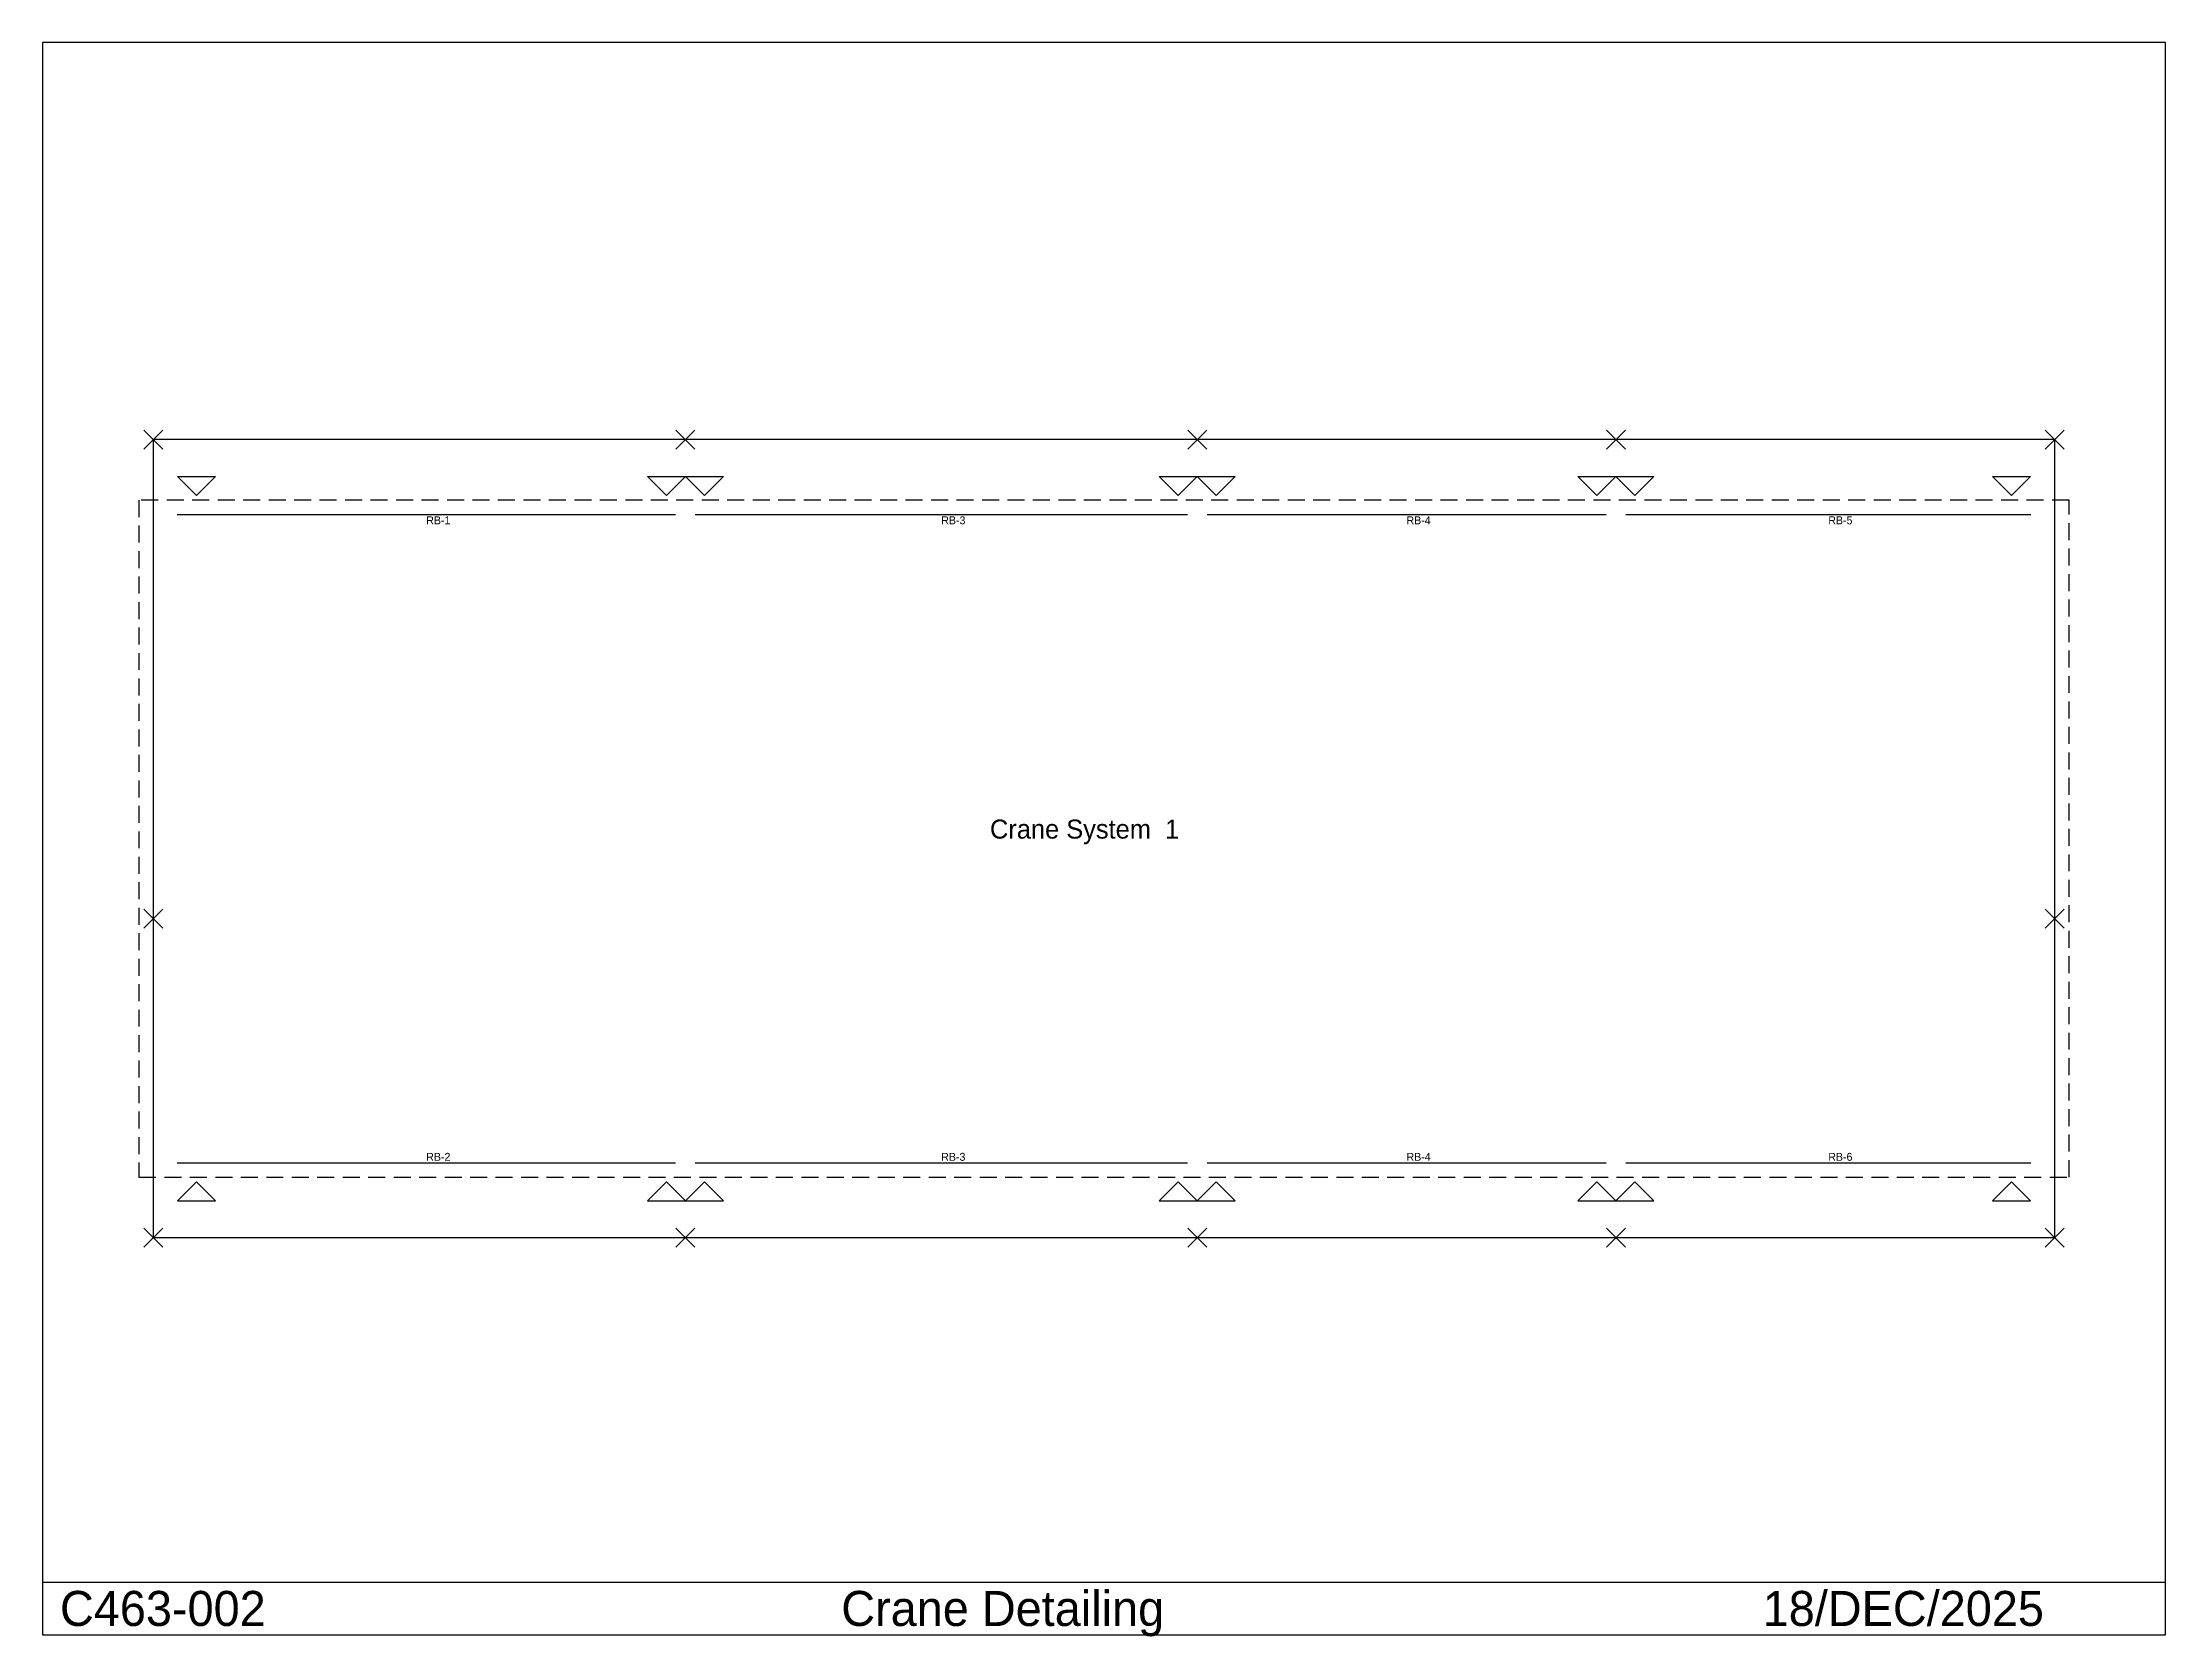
# Model space of a CAD drawing. Extents: x -1776 to 32276, y -6399 to 19170.
import ezdxf

# ---------------------------------------------------------------- set-up
doc = ezdxf.new("R2010")
doc.units = 0
doc.linetypes.add('CONTIN', pattern=[0])
doc.linetypes.add('DASHED', pattern=[408.63, 272.42, -136.21])
doc.layers.get('0').update_dxf_attribs({"linetype": 'CONTIN'})
for name, color, linetype in [('1', 7, 'CONTIN'), ('15', 5, 'CONTIN'), ('16', 7, 'CONTIN'), ('21', 7, 'CONTIN'), ('3', 7, 'CONTIN'), ('7', 5, 'CONTIN'), ('8', 5, 'DASHED')]:
    doc.layers.add(name, color=color, linetype=linetype)

msp = doc.modelspace()

# ---------------------------------------------------------------- linework, layer by layer
for p, q in [((32276.461, 19169.846), (-1776.461, 19169.846)), ((-1776.461, 19169.846), (-1776.461, -6369.846)), ((32276.461, -6369.846), (32276.461, 19169.846)), ((-1776.461, -5527.036), (32276.461, -5527.036)), ((-1776.461, -6369.846), (32276.461, -6369.846))]:
    msp.add_line(p, q)
at = {"layer": '1'}
for p, q in [((382.4, 11600), (8377.601, 11600)), ((8692.399, 11600), (16587.598, 11600)), ((16902.398, 11600), (23302.6, 11600)), ((23617.4, 11600), (30117.604, 11600)), ((382.4, 1200), (8377.601, 1200)), ((8692.399, 1200), (16587.598, 1200)), ((16902.398, 1200), (23302.6, 1200)), ((23617.4, 1200), (30117.604, 1200))]:
    msp.add_line(p, q, dxfattribs=at)
at = {"layer": '15'}
for p, q in [((152.4, 12952.4), (-152.4, 12647.6)), ((152.4, 12647.6), (-152.4, 12952.4)), ((8687.401, 12647.6), (8382.602, 12952.4)), ((8382.602, 12647.6), (8687.401, 12952.4)), ((16897.4, 12647.6), (16592.602, 12952.4)), ((16592.602, 12647.6), (16897.4, 12952.4)), ((23612.402, 12647.6), (23307.602, 12952.4)), ((23307.602, 12647.6), (23612.402, 12952.4)), ((30652.402, 12647.6), (30347.602, 12952.4)), ((30347.602, 12647.6), (30652.402, 12952.4)), ((152.4, 5267.4), (-152.4, 4962.6)), ((152.4, 4962.6), (-152.4, 5267.4)), ((30347.602, 4962.6), (30652.402, 5267.4)), ((30347.602, 5267.4), (30652.402, 4962.6)), ((-152.4, 152.4), (152.4, -152.4)), ((152.4, 152.4), (-152.4, -152.4)), ((8382.6, 152.4), (8687.399, -152.4)), ((8687.399, 152.4), (8382.6, -152.4)), ((16592.6, 152.4), (16897.398, -152.4)), ((16897.398, 152.4), (16592.6, -152.4)), ((23307.6, 152.4), (23612.4, -152.4)), ((23612.4, 152.4), (23307.6, -152.4)), ((30347.602, -152.4), (30652.402, 152.4)), ((30347.602, 152.4), (30652.402, -152.4))]:
    msp.add_line(p, q, dxfattribs=at)
at = {"layer": '3'}
for p, q in [((694.8, 11904.801), (390, 12209.601)), ((390, 12209.601), (999.6, 12209.601)), ((999.6, 12209.601), (694.8, 11904.801)), ((8230.2, 11904.801), (7925.4, 12209.601)), ((7925.4, 12209.601), (8535, 12209.601)), ((8535, 12209.601), (8230.2, 11904.801)), ((8839.8, 11904.801), (8535, 12209.601)), ((8535, 12209.601), (9144.6, 12209.601)), ((9144.6, 12209.601), (8839.8, 11904.801)), ((16440.199, 11904.801), (16135.399, 12209.601)), ((16135.399, 12209.601), (16745, 12209.601)), ((16745, 12209.601), (16440.199, 11904.801)), ((17049.799, 11904.801), (16745, 12209.601)), ((16745, 12209.601), (17354.6, 12209.601)), ((17354.6, 12209.601), (17049.799, 11904.801)), ((23155.201, 11904.801), (22850.4, 12209.601)), ((22850.4, 12209.601), (23460, 12209.601)), ((23460, 12209.601), (23155.201, 11904.801)), ((23764.801, 11904.801), (23460, 12209.601)), ((23460, 12209.601), (24069.6, 12209.601)), ((24069.6, 12209.601), (23764.801, 11904.801)), ((29805.201, 11904.801), (29500.4, 12209.601)), ((29500.4, 12209.601), (30110, 12209.601)), ((30110, 12209.601), (29805.201, 11904.801)), ((694.8, 895.2), (390, 590.4)), ((999.6, 590.4), (694.8, 895.2)), ((8230.2, 895.2), (7925.4, 590.4)), ((8535, 590.4), (8230.2, 895.2)), ((8839.8, 895.2), (8535, 590.4)), ((9144.6, 590.4), (8839.8, 895.2)), ((16440.199, 895.2), (16135.399, 590.4)), ((16745, 590.4), (16440.199, 895.2)), ((17049.799, 895.2), (16745, 590.4)), ((17354.6, 590.4), (17049.799, 895.2)), ((23155.201, 895.2), (22850.4, 590.4)), ((23460, 590.4), (23155.201, 895.2)), ((23764.801, 895.2), (23460, 590.4)), ((24069.6, 590.4), (23764.801, 895.2)), ((29805.201, 895.2), (29500.4, 590.4)), ((30110, 590.4), (29805.201, 895.2)), ((390, 590.4), (999.6, 590.4)), ((7925.4, 590.4), (8535, 590.4)), ((8535, 590.4), (9144.6, 590.4)), ((16135.399, 590.4), (16745, 590.4)), ((16745, 590.4), (17354.6, 590.4)), ((22850.4, 590.4), (23460, 590.4)), ((23460, 590.4), (24069.6, 590.4)), ((29500.4, 590.4), (30110, 590.4))]:
    msp.add_line(p, q, dxfattribs=at)
at = {"layer": '7'}
for p, q in [((30500.002, 12800), (0, 12800)), ((0, 12800), (0, 0)), ((30500.002, 0), (30500.002, 12800)), ((0, 0), (30500.002, 0))]:
    msp.add_line(p, q, dxfattribs=at)
at = {"layer": '8'}
for p, q in [((-228.6, 11828.601), (-228.6, 971.4)), ((30728.602, 11828.601), (-228.6, 11828.601)), ((30728.602, 971.4), (30728.602, 11828.601)), ((-228.6, 971.4), (30728.602, 971.4))]:
    msp.add_line(p, q, dxfattribs=at)

# ---------------------------------------------------------------- texts
for s, p in [('C463-002', (-1495.524, -6229.378)), ('Crane Detailing', (11035.949, -6229.378)), ('18/DEC/2025', (25814.918, -6229.378))]:
    msp.add_text(s, height=561.873).set_placement(p)
at = {"layer": '16'}
for s, p in [('RB-1', (4380, 11441.25)), ('RB-3', (12639.999, 11441.25)), ('RB-4', (20102.5, 11441.25)), ('RB-5', (26867.5, 11441.25)), ('RB-2', (4380, 1231.75)), ('RB-3', (12639.999, 1231.75)), ('RB-4', (20102.5, 1231.75)), ('RB-6', (26867.5, 1231.75))]:
    msp.add_text(s, height=127, dxfattribs=at).set_placement(p)
at = {"layer": '21'}
msp.add_text('Crane System  1', height=304.8, dxfattribs=at).set_placement((13421.201, 6400))

doc.saveas('drawing.dxf')
